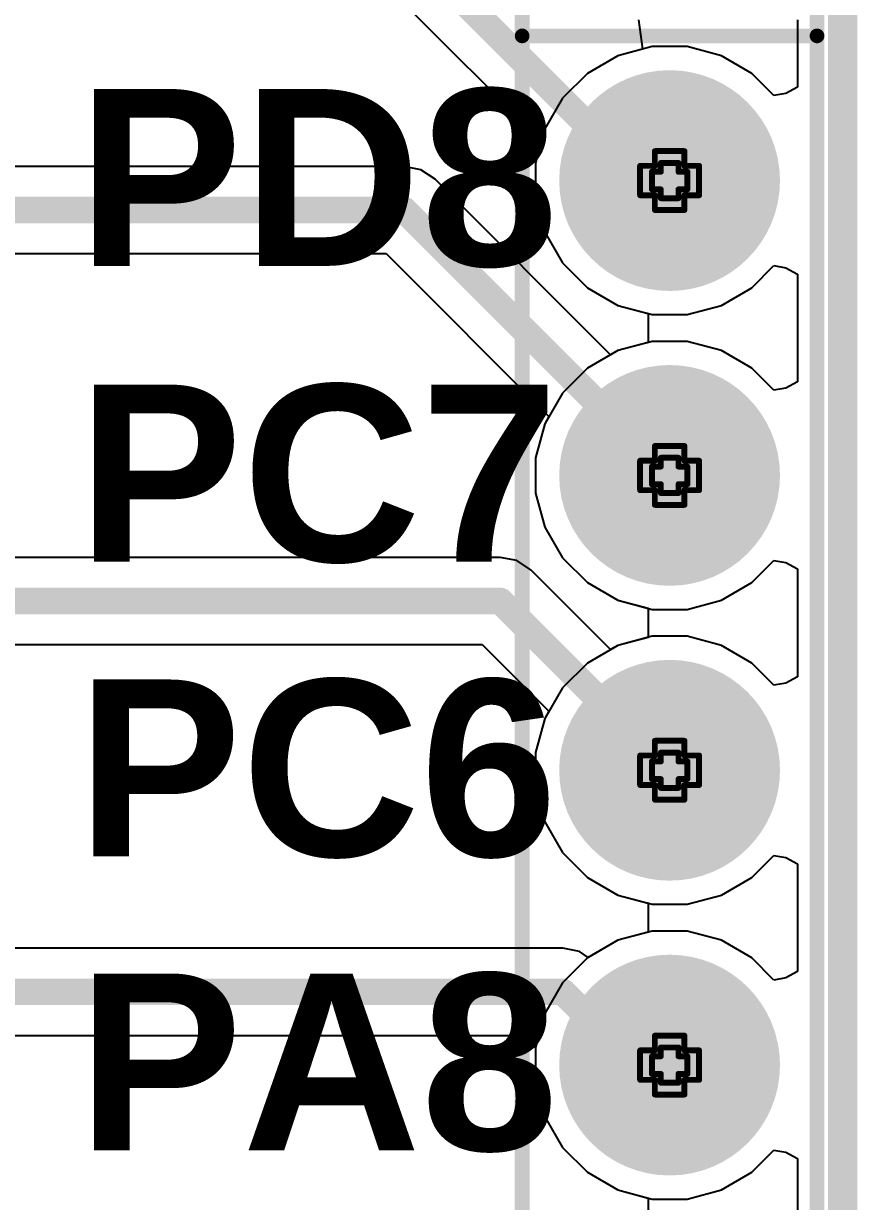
# Model space of a CAD drawing. Header units: inches. Extents: x 0 to 5401, y 0 to 5414.
# Drawn here: x 142.94 to 150.13, y 55.94 to 66.08 of the extents above; entities that cross this region are included whole.
import ezdxf

# ---------------------------------------------------------------- set-up
doc = ezdxf.new("R2010")
doc.units = ezdxf.units.IN
for name, color, linetype in [('Board Outline', 216, 'Continuous'), ('Bottom Layer', 5, 'Continuous'), ('Bottom Solder', 6, 'Continuous'), ('Drill Drawing', 1, 'Continuous'), ('Layer 1', 16, 'Continuous'), ('Layer 2', 76, 'Continuous'), ('Multi-Layer', 9, 'Continuous'), ('Pad Holes', 156, 'Continuous'), ('Top Layer', 1, 'Continuous'), ('Top Overlay', 2, 'Continuous'), ('Top Solder', 216, 'Continuous')]:
    doc.layers.add(name, color=color, linetype=linetype)
doc.styles.add('Arial_Bold', font='', dxfattribs={"height": 0.2})
doc.styles.get('Arial_Bold').set_extended_font_data('Arial', bold=True)

# ---------------------------------------------------------------- blocks, each defined once
blk = doc.blocks.new('HDR_1_8_TH______196')
at = {"layer": 'Bottom Layer'}
h = blk.add_hatch(color=5, dxfattribs=at)
edge = h.paths.add_edge_path()
edge.add_arc((-6.35, 0), 0.9, 0, 360)
h = blk.add_hatch(color=5, dxfattribs=at)
edge = h.paths.add_edge_path()
edge.add_arc((-3.81, 0), 0.9, 0, 360)
h = blk.add_hatch(color=5, dxfattribs=at)
edge = h.paths.add_edge_path()
edge.add_arc((-1.27, 0), 0.9, 0, 360)
h = blk.add_hatch(color=5, dxfattribs=at)
edge = h.paths.add_edge_path()
edge.add_arc((1.27, 0), 0.9, 0, 360)
at = {"layer": 'Bottom Solder'}
h = blk.add_hatch(color=6, dxfattribs=at)
edge = h.paths.add_edge_path()
edge.add_arc((-6.35, 0), 0.951, 0, 360)
h = blk.add_hatch(color=6, dxfattribs=at)
edge = h.paths.add_edge_path()
edge.add_arc((-3.81, 0), 0.951, 0, 360)
h = blk.add_hatch(color=6, dxfattribs=at)
edge = h.paths.add_edge_path()
edge.add_arc((-1.27, 0), 0.951, 0, 360)
h = blk.add_hatch(color=6, dxfattribs=at)
edge = h.paths.add_edge_path()
edge.add_arc((1.27, 0), 0.951, 0, 360)
at = {"layer": 'Layer 1'}
h = blk.add_hatch(color=16, dxfattribs=at)
edge = h.paths.add_edge_path()
edge.add_arc((-6.35, 0), 0.9, 0, 360)
h = blk.add_hatch(color=16, dxfattribs=at)
edge = h.paths.add_edge_path()
edge.add_arc((-3.81, 0), 0.9, 0, 360)
h = blk.add_hatch(color=16, dxfattribs=at)
edge = h.paths.add_edge_path()
edge.add_arc((-1.27, 0), 0.9, 0, 360)
h = blk.add_hatch(color=16, dxfattribs=at)
edge = h.paths.add_edge_path()
edge.add_arc((1.27, 0), 0.9, 0, 360)
at = {"layer": 'Layer 2'}
h = blk.add_hatch(color=76, dxfattribs=at)
edge = h.paths.add_edge_path()
edge.add_arc((-6.35, 0), 0.9, 0, 360)
h = blk.add_hatch(color=76, dxfattribs=at)
edge = h.paths.add_edge_path()
edge.add_arc((-3.81, 0), 0.9, 0, 360)
h = blk.add_hatch(color=76, dxfattribs=at)
edge = h.paths.add_edge_path()
edge.add_arc((-1.27, 0), 0.9, 0, 360)
h = blk.add_hatch(color=76, dxfattribs=at)
edge = h.paths.add_edge_path()
edge.add_arc((1.27, 0), 0.9, 0, 360)
at = {"layer": 'Multi-Layer'}
h = blk.add_hatch(color=9, dxfattribs=at)
edge = h.paths.add_edge_path()
edge.add_arc((-6.35, 0), 0.9, 0, 360)
h = blk.add_hatch(color=9, dxfattribs=at)
edge = h.paths.add_edge_path()
edge.add_arc((-3.81, 0), 0.9, 0, 360)
h = blk.add_hatch(color=9, dxfattribs=at)
edge = h.paths.add_edge_path()
edge.add_arc((-1.27, 0), 0.9, 0, 360)
h = blk.add_hatch(color=9, dxfattribs=at)
edge = h.paths.add_edge_path()
edge.add_arc((1.27, 0), 0.9, 0, 360)
at = {"layer": 'Pad Holes'}
h = blk.add_hatch(color=7, dxfattribs=at)
edge = h.paths.add_edge_path()
edge.add_arc((-6.35, 0), 0.5, 0, 360)
h = blk.add_hatch(color=7, dxfattribs=at)
edge = h.paths.add_edge_path()
edge.add_arc((-3.81, 0), 0.5, 0, 360)
h = blk.add_hatch(color=7, dxfattribs=at)
edge = h.paths.add_edge_path()
edge.add_arc((-1.27, 0), 0.5, 0, 360)
h = blk.add_hatch(color=7, dxfattribs=at)
edge = h.paths.add_edge_path()
edge.add_arc((1.27, 0), 0.5, 0, 360)
at = {"layer": 'Top Layer'}
h = blk.add_hatch(color=1, dxfattribs=at)
edge = h.paths.add_edge_path()
edge.add_arc((-6.35, 0), 0.9, 0, 360)
h = blk.add_hatch(color=1, dxfattribs=at)
edge = h.paths.add_edge_path()
edge.add_arc((-3.81, 0), 0.9, 0, 360)
h = blk.add_hatch(color=1, dxfattribs=at)
edge = h.paths.add_edge_path()
edge.add_arc((-1.27, 0), 0.9, 0, 360)
h = blk.add_hatch(color=1, dxfattribs=at)
edge = h.paths.add_edge_path()
edge.add_arc((1.27, 0), 0.9, 0, 360)
at = {"layer": 'Top Solder'}
h = blk.add_hatch(color=216, dxfattribs=at)
edge = h.paths.add_edge_path()
edge.add_arc((-6.35, 0), 0.951, 0, 360)
h = blk.add_hatch(color=216, dxfattribs=at)
edge = h.paths.add_edge_path()
edge.add_arc((-3.81, 0), 0.951, 0, 360)
h = blk.add_hatch(color=216, dxfattribs=at)
edge = h.paths.add_edge_path()
edge.add_arc((-1.27, 0), 0.951, 0, 360)
h = blk.add_hatch(color=216, dxfattribs=at)
edge = h.paths.add_edge_path()
edge.add_arc((1.27, 0), 0.951, 0, 360)
at = {"layer": 'Top Overlay'}
for points in [[(10.16, 1.27, 0.127, 0.127, 0), (-10.16, 1.27, 0.127, 0.127, 0)], [(-7.596, -1.27, 0.127, 0.127, 0), (-7.596, 1.27, 0.127, 0.127, 0)], [(10.16, -1.27, 0.127, 0.127, 0), (-10.16, -1.27, 0.127, 0.127, 0)]]:
    blk.add_lwpolyline(points, format="xyseb", dxfattribs=at)
for points in [[(-7.628, 1.27, 0.0635, 0.0635, 1), (-7.565, 1.27, 0.0635, 0.0635, 1)], [(-7.628, -1.27, 0.0635, 0.0635, 1), (-7.565, -1.27, 0.0635, 0.0635, 1)]]:
    blk.add_lwpolyline(points, format="xyseb", close=True, dxfattribs=at)

msp = doc.modelspace()

# ---------------------------------------------------------------- linework, layer by layer
at = {"layer": 'Board Outline'}
msp.add_lwpolyline([(150, 0, 0.254, 0.254, 0), (150, 117, 0.254, 0.254, 0)], format="xyseb", dxfattribs=at)
at = {"layer": 'Bottom Layer'}
for p, q in [((149.612, 66.118), (149.612, 65.538)), ((148.358, 65.886), (148.064, 65.807)), ((148.661, 65.886), (148.358, 65.886)), ((148.955, 65.807), (148.661, 65.886)), ((148.064, 65.807), (147.801, 65.655)), ((149.218, 65.655), (148.955, 65.807)), ((147.801, 65.655), (147.586, 65.441)), ((149.408, 65.465), (149.218, 65.655)), ((149.51, 65.483), (149.408, 65.465)), ((149.612, 65.538), (149.51, 65.483)), ((147.586, 65.441), (147.434, 65.177)), ((147.434, 65.177), (147.355, 64.884)), ((147.355, 64.884), (147.355, 64.58)), ((147.355, 64.58), (147.434, 64.287)), ((147.434, 64.287), (147.586, 64.023)), ((147.586, 64.023), (147.801, 63.809)), ((149.218, 63.809), (149.408, 63.999)), ((149.408, 63.999), (149.51, 63.981)), ((149.51, 63.981), (149.612, 63.926)), ((149.612, 63.926), (149.612, 62.998)), ((147.801, 63.809), (148.064, 63.657)), ((148.955, 63.657), (149.218, 63.809)), ((148.064, 63.657), (148.358, 63.578)), ((148.661, 63.578), (148.955, 63.657)), ((148.358, 63.578), (148.661, 63.578)), ((148.358, 63.346), (148.064, 63.267)), ((148.661, 63.346), (148.358, 63.346)), ((148.955, 63.267), (148.661, 63.346)), ((148.064, 63.267), (147.801, 63.115)), ((149.218, 63.115), (148.955, 63.267)), ((147.801, 63.115), (147.586, 62.901)), ((149.408, 62.925), (149.218, 63.115)), ((149.51, 62.943), (149.408, 62.925)), ((149.612, 62.998), (149.51, 62.943)), ((147.586, 62.901), (147.434, 62.637)), ((147.434, 62.637), (147.355, 62.344)), ((147.355, 62.344), (147.355, 62.04)), ((147.355, 62.04), (147.434, 61.747)), ((147.434, 61.747), (147.586, 61.483)), ((147.586, 61.483), (147.801, 61.269)), ((149.218, 61.269), (149.408, 61.459)), ((149.408, 61.459), (149.51, 61.441)), ((149.51, 61.441), (149.612, 61.386)), ((149.612, 61.386), (149.612, 60.458)), ((147.801, 61.269), (148.064, 61.117)), ((148.955, 61.117), (149.218, 61.269)), ((148.064, 61.117), (148.358, 61.038)), ((148.661, 61.038), (148.955, 61.117)), ((148.358, 61.038), (148.661, 61.038)), ((148.358, 60.806), (148.064, 60.727)), ((148.661, 60.806), (148.358, 60.806)), ((148.955, 60.727), (148.661, 60.806)), ((148.064, 60.727), (147.801, 60.575)), ((149.218, 60.575), (148.955, 60.727)), ((147.801, 60.575), (147.586, 60.361)), ((149.408, 60.385), (149.218, 60.575)), ((149.51, 60.403), (149.408, 60.385)), ((149.612, 60.458), (149.51, 60.403)), ((147.586, 60.361), (147.434, 60.097)), ((147.434, 60.097), (147.355, 59.804)), ((147.355, 59.804), (147.355, 59.5)), ((147.355, 59.5), (147.434, 59.207)), ((147.434, 59.207), (147.586, 58.943)), ((147.586, 58.943), (147.801, 58.729)), ((149.218, 58.729), (149.408, 58.919)), ((149.408, 58.919), (149.51, 58.901)), ((149.51, 58.901), (149.612, 58.846)), ((149.612, 58.846), (149.612, 57.918)), ((147.801, 58.729), (148.064, 58.577)), ((148.955, 58.577), (149.218, 58.729)), ((148.064, 58.577), (148.358, 58.498)), ((148.661, 58.498), (148.955, 58.577)), ((148.358, 58.498), (148.661, 58.498)), ((148.358, 58.266), (148.064, 58.187)), ((148.661, 58.266), (148.358, 58.266)), ((148.955, 58.187), (148.661, 58.266)), ((148.064, 58.187), (147.801, 58.035)), ((149.218, 58.035), (148.955, 58.187)), ((147.801, 58.035), (147.586, 57.821)), ((149.408, 57.845), (149.218, 58.035)), ((149.51, 57.863), (149.408, 57.845)), ((149.612, 57.918), (149.51, 57.863)), ((147.586, 57.821), (147.434, 57.557)), ((147.434, 57.557), (147.355, 57.264)), ((147.355, 57.264), (147.355, 56.96)), ((147.355, 56.96), (147.434, 56.667)), ((147.434, 56.667), (147.586, 56.403)), ((147.586, 56.403), (147.801, 56.189)), ((149.218, 56.189), (149.408, 56.379)), ((149.408, 56.379), (149.51, 56.361)), ((149.51, 56.361), (149.612, 56.306)), ((149.612, 56.306), (149.612, 55.378)), ((147.801, 56.189), (148.064, 56.037)), ((148.955, 56.037), (149.218, 56.189)), ((148.064, 56.037), (148.358, 55.958)), ((148.661, 55.958), (148.955, 56.037)), ((148.358, 55.958), (148.661, 55.958))]:
    msp.add_line(p, q, dxfattribs=at)
at = {"layer": 'Drill Drawing'}
for points in [[(148.382, 64.859, 0.0508, 0.0508, 0), (148.382, 64.986, 0.0508, 0.0508, 0)], [(148.382, 64.986, 0.0508, 0.0508, 0), (148.636, 64.986, 0.0508, 0.0508, 0)], [(148.636, 64.859, 0.0508, 0.0508, 0), (148.636, 64.986, 0.0508, 0.0508, 0)], [(148.255, 64.605, 0.0508, 0.0508, 0), (148.255, 64.859, 0.0508, 0.0508, 0)], [(148.255, 64.859, 0.0508, 0.0508, 0), (148.382, 64.859, 0.0508, 0.0508, 0)], [(148.433, 64.808, 0.0508, 0.0508, 0), (148.433, 64.884, 0.0508, 0.0508, 0)], [(148.433, 64.884, 0.0508, 0.0508, 0), (148.586, 64.884, 0.0508, 0.0508, 0)], [(148.586, 64.808, 0.0508, 0.0508, 0), (148.586, 64.884, 0.0508, 0.0508, 0)], [(148.636, 64.859, 0.0508, 0.0508, 0), (148.763, 64.859, 0.0508, 0.0508, 0)], [(148.763, 64.605, 0.0508, 0.0508, 0), (148.763, 64.859, 0.0508, 0.0508, 0)], [(148.357, 64.656, 0.0508, 0.0508, 0), (148.357, 64.808, 0.0508, 0.0508, 0)], [(148.357, 64.808, 0.0508, 0.0508, 0), (148.433, 64.808, 0.0508, 0.0508, 0)], [(148.586, 64.808, 0.0508, 0.0508, 0), (148.662, 64.808, 0.0508, 0.0508, 0)], [(148.662, 64.656, 0.0508, 0.0508, 0), (148.662, 64.808, 0.0508, 0.0508, 0)], [(148.357, 64.656, 0.0508, 0.0508, 0), (148.433, 64.656, 0.0508, 0.0508, 0)], [(148.433, 64.58, 0.0508, 0.0508, 0), (148.433, 64.656, 0.0508, 0.0508, 0)], [(148.586, 64.656, 0.0508, 0.0508, 0), (148.662, 64.656, 0.0508, 0.0508, 0)], [(148.586, 64.58, 0.0508, 0.0508, 0), (148.586, 64.656, 0.0508, 0.0508, 0)], [(148.255, 64.605, 0.0508, 0.0508, 0), (148.382, 64.605, 0.0508, 0.0508, 0)], [(148.382, 64.478, 0.0508, 0.0508, 0), (148.382, 64.605, 0.0508, 0.0508, 0)], [(148.433, 64.58, 0.0508, 0.0508, 0), (148.586, 64.58, 0.0508, 0.0508, 0)], [(148.636, 64.605, 0.0508, 0.0508, 0), (148.763, 64.605, 0.0508, 0.0508, 0)], [(148.636, 64.478, 0.0508, 0.0508, 0), (148.636, 64.605, 0.0508, 0.0508, 0)], [(148.382, 64.478, 0.0508, 0.0508, 0), (148.636, 64.478, 0.0508, 0.0508, 0)], [(148.382, 62.319, 0.0508, 0.0508, 0), (148.382, 62.446, 0.0508, 0.0508, 0)], [(148.382, 62.446, 0.0508, 0.0508, 0), (148.636, 62.446, 0.0508, 0.0508, 0)], [(148.636, 62.319, 0.0508, 0.0508, 0), (148.636, 62.446, 0.0508, 0.0508, 0)], [(148.255, 62.065, 0.0508, 0.0508, 0), (148.255, 62.319, 0.0508, 0.0508, 0)], [(148.255, 62.319, 0.0508, 0.0508, 0), (148.382, 62.319, 0.0508, 0.0508, 0)], [(148.433, 62.268, 0.0508, 0.0508, 0), (148.433, 62.344, 0.0508, 0.0508, 0)], [(148.433, 62.344, 0.0508, 0.0508, 0), (148.586, 62.344, 0.0508, 0.0508, 0)], [(148.586, 62.268, 0.0508, 0.0508, 0), (148.586, 62.344, 0.0508, 0.0508, 0)], [(148.636, 62.319, 0.0508, 0.0508, 0), (148.763, 62.319, 0.0508, 0.0508, 0)], [(148.763, 62.065, 0.0508, 0.0508, 0), (148.763, 62.319, 0.0508, 0.0508, 0)], [(148.357, 62.116, 0.0508, 0.0508, 0), (148.357, 62.268, 0.0508, 0.0508, 0)], [(148.357, 62.268, 0.0508, 0.0508, 0), (148.433, 62.268, 0.0508, 0.0508, 0)], [(148.586, 62.268, 0.0508, 0.0508, 0), (148.662, 62.268, 0.0508, 0.0508, 0)], [(148.662, 62.116, 0.0508, 0.0508, 0), (148.662, 62.268, 0.0508, 0.0508, 0)], [(148.357, 62.116, 0.0508, 0.0508, 0), (148.433, 62.116, 0.0508, 0.0508, 0)], [(148.433, 62.04, 0.0508, 0.0508, 0), (148.433, 62.116, 0.0508, 0.0508, 0)], [(148.586, 62.116, 0.0508, 0.0508, 0), (148.662, 62.116, 0.0508, 0.0508, 0)], [(148.586, 62.04, 0.0508, 0.0508, 0), (148.586, 62.116, 0.0508, 0.0508, 0)], [(148.255, 62.065, 0.0508, 0.0508, 0), (148.382, 62.065, 0.0508, 0.0508, 0)], [(148.382, 61.938, 0.0508, 0.0508, 0), (148.382, 62.065, 0.0508, 0.0508, 0)], [(148.433, 62.04, 0.0508, 0.0508, 0), (148.586, 62.04, 0.0508, 0.0508, 0)], [(148.636, 62.065, 0.0508, 0.0508, 0), (148.763, 62.065, 0.0508, 0.0508, 0)], [(148.636, 61.938, 0.0508, 0.0508, 0), (148.636, 62.065, 0.0508, 0.0508, 0)], [(148.382, 61.938, 0.0508, 0.0508, 0), (148.636, 61.938, 0.0508, 0.0508, 0)], [(148.382, 59.779, 0.0508, 0.0508, 0), (148.382, 59.906, 0.0508, 0.0508, 0)], [(148.382, 59.906, 0.0508, 0.0508, 0), (148.636, 59.906, 0.0508, 0.0508, 0)], [(148.636, 59.779, 0.0508, 0.0508, 0), (148.636, 59.906, 0.0508, 0.0508, 0)], [(148.255, 59.525, 0.0508, 0.0508, 0), (148.255, 59.779, 0.0508, 0.0508, 0)], [(148.255, 59.779, 0.0508, 0.0508, 0), (148.382, 59.779, 0.0508, 0.0508, 0)], [(148.433, 59.728, 0.0508, 0.0508, 0), (148.433, 59.804, 0.0508, 0.0508, 0)], [(148.433, 59.804, 0.0508, 0.0508, 0), (148.586, 59.804, 0.0508, 0.0508, 0)], [(148.586, 59.728, 0.0508, 0.0508, 0), (148.586, 59.804, 0.0508, 0.0508, 0)], [(148.636, 59.779, 0.0508, 0.0508, 0), (148.763, 59.779, 0.0508, 0.0508, 0)], [(148.763, 59.525, 0.0508, 0.0508, 0), (148.763, 59.779, 0.0508, 0.0508, 0)], [(148.357, 59.576, 0.0508, 0.0508, 0), (148.357, 59.728, 0.0508, 0.0508, 0)], [(148.357, 59.728, 0.0508, 0.0508, 0), (148.433, 59.728, 0.0508, 0.0508, 0)], [(148.586, 59.728, 0.0508, 0.0508, 0), (148.662, 59.728, 0.0508, 0.0508, 0)], [(148.662, 59.576, 0.0508, 0.0508, 0), (148.662, 59.728, 0.0508, 0.0508, 0)], [(148.357, 59.576, 0.0508, 0.0508, 0), (148.433, 59.576, 0.0508, 0.0508, 0)], [(148.433, 59.5, 0.0508, 0.0508, 0), (148.433, 59.576, 0.0508, 0.0508, 0)], [(148.586, 59.576, 0.0508, 0.0508, 0), (148.662, 59.576, 0.0508, 0.0508, 0)], [(148.586, 59.5, 0.0508, 0.0508, 0), (148.586, 59.576, 0.0508, 0.0508, 0)], [(148.255, 59.525, 0.0508, 0.0508, 0), (148.382, 59.525, 0.0508, 0.0508, 0)], [(148.382, 59.398, 0.0508, 0.0508, 0), (148.382, 59.525, 0.0508, 0.0508, 0)], [(148.433, 59.5, 0.0508, 0.0508, 0), (148.586, 59.5, 0.0508, 0.0508, 0)], [(148.636, 59.525, 0.0508, 0.0508, 0), (148.763, 59.525, 0.0508, 0.0508, 0)], [(148.636, 59.398, 0.0508, 0.0508, 0), (148.636, 59.525, 0.0508, 0.0508, 0)], [(148.382, 59.398, 0.0508, 0.0508, 0), (148.636, 59.398, 0.0508, 0.0508, 0)], [(148.382, 57.239, 0.0508, 0.0508, 0), (148.382, 57.366, 0.0508, 0.0508, 0)], [(148.382, 57.366, 0.0508, 0.0508, 0), (148.636, 57.366, 0.0508, 0.0508, 0)], [(148.636, 57.239, 0.0508, 0.0508, 0), (148.636, 57.366, 0.0508, 0.0508, 0)], [(148.255, 56.985, 0.0508, 0.0508, 0), (148.255, 57.239, 0.0508, 0.0508, 0)], [(148.255, 57.239, 0.0508, 0.0508, 0), (148.382, 57.239, 0.0508, 0.0508, 0)], [(148.433, 57.188, 0.0508, 0.0508, 0), (148.433, 57.264, 0.0508, 0.0508, 0)], [(148.433, 57.264, 0.0508, 0.0508, 0), (148.586, 57.264, 0.0508, 0.0508, 0)], [(148.586, 57.188, 0.0508, 0.0508, 0), (148.586, 57.264, 0.0508, 0.0508, 0)], [(148.636, 57.239, 0.0508, 0.0508, 0), (148.763, 57.239, 0.0508, 0.0508, 0)], [(148.763, 56.985, 0.0508, 0.0508, 0), (148.763, 57.239, 0.0508, 0.0508, 0)], [(148.357, 57.036, 0.0508, 0.0508, 0), (148.357, 57.188, 0.0508, 0.0508, 0)], [(148.357, 57.188, 0.0508, 0.0508, 0), (148.433, 57.188, 0.0508, 0.0508, 0)], [(148.586, 57.188, 0.0508, 0.0508, 0), (148.662, 57.188, 0.0508, 0.0508, 0)], [(148.662, 57.036, 0.0508, 0.0508, 0), (148.662, 57.188, 0.0508, 0.0508, 0)], [(148.357, 57.036, 0.0508, 0.0508, 0), (148.433, 57.036, 0.0508, 0.0508, 0)], [(148.433, 56.96, 0.0508, 0.0508, 0), (148.433, 57.036, 0.0508, 0.0508, 0)], [(148.586, 57.036, 0.0508, 0.0508, 0), (148.662, 57.036, 0.0508, 0.0508, 0)], [(148.586, 56.96, 0.0508, 0.0508, 0), (148.586, 57.036, 0.0508, 0.0508, 0)], [(148.255, 56.985, 0.0508, 0.0508, 0), (148.382, 56.985, 0.0508, 0.0508, 0)], [(148.382, 56.858, 0.0508, 0.0508, 0), (148.382, 56.985, 0.0508, 0.0508, 0)], [(148.433, 56.96, 0.0508, 0.0508, 0), (148.586, 56.96, 0.0508, 0.0508, 0)], [(148.636, 56.985, 0.0508, 0.0508, 0), (148.763, 56.985, 0.0508, 0.0508, 0)], [(148.636, 56.858, 0.0508, 0.0508, 0), (148.636, 56.985, 0.0508, 0.0508, 0)], [(148.382, 56.858, 0.0508, 0.0508, 0), (148.636, 56.858, 0.0508, 0.0508, 0)]]:
    msp.add_lwpolyline(points, format="xyseb", dxfattribs=at)
for points in [[(148.37, 64.986, 0.0254, 0.0254, 1), (148.395, 64.986, 0.0254, 0.0254, 1)], [(148.37, 64.986, 0.0254, 0.0254, 1), (148.395, 64.986, 0.0254, 0.0254, 1)], [(148.624, 64.986, 0.0254, 0.0254, 1), (148.649, 64.986, 0.0254, 0.0254, 1)], [(148.624, 64.986, 0.0254, 0.0254, 1), (148.649, 64.986, 0.0254, 0.0254, 1)], [(148.243, 64.859, 0.0254, 0.0254, 1), (148.268, 64.859, 0.0254, 0.0254, 1)], [(148.243, 64.859, 0.0254, 0.0254, 1), (148.268, 64.859, 0.0254, 0.0254, 1)], [(148.37, 64.859, 0.0254, 0.0254, 1), (148.395, 64.859, 0.0254, 0.0254, 1)], [(148.37, 64.859, 0.0254, 0.0254, 1), (148.395, 64.859, 0.0254, 0.0254, 1)], [(148.421, 64.884, 0.0254, 0.0254, 1), (148.446, 64.884, 0.0254, 0.0254, 1)], [(148.421, 64.884, 0.0254, 0.0254, 1), (148.446, 64.884, 0.0254, 0.0254, 1)], [(148.573, 64.884, 0.0254, 0.0254, 1), (148.598, 64.884, 0.0254, 0.0254, 1)], [(148.573, 64.884, 0.0254, 0.0254, 1), (148.598, 64.884, 0.0254, 0.0254, 1)], [(148.624, 64.859, 0.0254, 0.0254, 1), (148.649, 64.859, 0.0254, 0.0254, 1)], [(148.624, 64.859, 0.0254, 0.0254, 1), (148.649, 64.859, 0.0254, 0.0254, 1)], [(148.751, 64.859, 0.0254, 0.0254, 1), (148.776, 64.859, 0.0254, 0.0254, 1)], [(148.751, 64.859, 0.0254, 0.0254, 1), (148.776, 64.859, 0.0254, 0.0254, 1)], [(148.344, 64.808, 0.0254, 0.0254, 1), (148.37, 64.808, 0.0254, 0.0254, 1)], [(148.344, 64.808, 0.0254, 0.0254, 1), (148.37, 64.808, 0.0254, 0.0254, 1)], [(148.421, 64.808, 0.0254, 0.0254, 1), (148.446, 64.808, 0.0254, 0.0254, 1)], [(148.421, 64.808, 0.0254, 0.0254, 1), (148.446, 64.808, 0.0254, 0.0254, 1)], [(148.573, 64.808, 0.0254, 0.0254, 1), (148.598, 64.808, 0.0254, 0.0254, 1)], [(148.573, 64.808, 0.0254, 0.0254, 1), (148.598, 64.808, 0.0254, 0.0254, 1)], [(148.649, 64.808, 0.0254, 0.0254, 1), (148.675, 64.808, 0.0254, 0.0254, 1)], [(148.649, 64.808, 0.0254, 0.0254, 1), (148.675, 64.808, 0.0254, 0.0254, 1)], [(148.344, 64.656, 0.0254, 0.0254, 1), (148.37, 64.656, 0.0254, 0.0254, 1)], [(148.344, 64.656, 0.0254, 0.0254, 1), (148.37, 64.656, 0.0254, 0.0254, 1)], [(148.421, 64.656, 0.0254, 0.0254, 1), (148.446, 64.656, 0.0254, 0.0254, 1)], [(148.421, 64.656, 0.0254, 0.0254, 1), (148.446, 64.656, 0.0254, 0.0254, 1)], [(148.573, 64.656, 0.0254, 0.0254, 1), (148.598, 64.656, 0.0254, 0.0254, 1)], [(148.573, 64.656, 0.0254, 0.0254, 1), (148.598, 64.656, 0.0254, 0.0254, 1)], [(148.649, 64.656, 0.0254, 0.0254, 1), (148.675, 64.656, 0.0254, 0.0254, 1)], [(148.649, 64.656, 0.0254, 0.0254, 1), (148.675, 64.656, 0.0254, 0.0254, 1)], [(148.243, 64.605, 0.0254, 0.0254, 1), (148.268, 64.605, 0.0254, 0.0254, 1)], [(148.243, 64.605, 0.0254, 0.0254, 1), (148.268, 64.605, 0.0254, 0.0254, 1)], [(148.37, 64.605, 0.0254, 0.0254, 1), (148.395, 64.605, 0.0254, 0.0254, 1)], [(148.37, 64.605, 0.0254, 0.0254, 1), (148.395, 64.605, 0.0254, 0.0254, 1)], [(148.421, 64.58, 0.0254, 0.0254, 1), (148.446, 64.58, 0.0254, 0.0254, 1)], [(148.421, 64.58, 0.0254, 0.0254, 1), (148.446, 64.58, 0.0254, 0.0254, 1)], [(148.573, 64.58, 0.0254, 0.0254, 1), (148.598, 64.58, 0.0254, 0.0254, 1)], [(148.573, 64.58, 0.0254, 0.0254, 1), (148.598, 64.58, 0.0254, 0.0254, 1)], [(148.624, 64.605, 0.0254, 0.0254, 1), (148.649, 64.605, 0.0254, 0.0254, 1)], [(148.624, 64.605, 0.0254, 0.0254, 1), (148.649, 64.605, 0.0254, 0.0254, 1)], [(148.751, 64.605, 0.0254, 0.0254, 1), (148.776, 64.605, 0.0254, 0.0254, 1)], [(148.751, 64.605, 0.0254, 0.0254, 1), (148.776, 64.605, 0.0254, 0.0254, 1)], [(148.37, 64.478, 0.0254, 0.0254, 1), (148.395, 64.478, 0.0254, 0.0254, 1)], [(148.37, 64.478, 0.0254, 0.0254, 1), (148.395, 64.478, 0.0254, 0.0254, 1)], [(148.624, 64.478, 0.0254, 0.0254, 1), (148.649, 64.478, 0.0254, 0.0254, 1)], [(148.624, 64.478, 0.0254, 0.0254, 1), (148.649, 64.478, 0.0254, 0.0254, 1)], [(148.37, 62.446, 0.0254, 0.0254, 1), (148.395, 62.446, 0.0254, 0.0254, 1)], [(148.37, 62.446, 0.0254, 0.0254, 1), (148.395, 62.446, 0.0254, 0.0254, 1)], [(148.624, 62.446, 0.0254, 0.0254, 1), (148.649, 62.446, 0.0254, 0.0254, 1)], [(148.624, 62.446, 0.0254, 0.0254, 1), (148.649, 62.446, 0.0254, 0.0254, 1)], [(148.243, 62.319, 0.0254, 0.0254, 1), (148.268, 62.319, 0.0254, 0.0254, 1)], [(148.243, 62.319, 0.0254, 0.0254, 1), (148.268, 62.319, 0.0254, 0.0254, 1)], [(148.37, 62.319, 0.0254, 0.0254, 1), (148.395, 62.319, 0.0254, 0.0254, 1)], [(148.37, 62.319, 0.0254, 0.0254, 1), (148.395, 62.319, 0.0254, 0.0254, 1)], [(148.421, 62.344, 0.0254, 0.0254, 1), (148.446, 62.344, 0.0254, 0.0254, 1)], [(148.421, 62.344, 0.0254, 0.0254, 1), (148.446, 62.344, 0.0254, 0.0254, 1)], [(148.573, 62.344, 0.0254, 0.0254, 1), (148.598, 62.344, 0.0254, 0.0254, 1)], [(148.573, 62.344, 0.0254, 0.0254, 1), (148.598, 62.344, 0.0254, 0.0254, 1)], [(148.624, 62.319, 0.0254, 0.0254, 1), (148.649, 62.319, 0.0254, 0.0254, 1)], [(148.624, 62.319, 0.0254, 0.0254, 1), (148.649, 62.319, 0.0254, 0.0254, 1)], [(148.751, 62.319, 0.0254, 0.0254, 1), (148.776, 62.319, 0.0254, 0.0254, 1)], [(148.751, 62.319, 0.0254, 0.0254, 1), (148.776, 62.319, 0.0254, 0.0254, 1)], [(148.344, 62.268, 0.0254, 0.0254, 1), (148.37, 62.268, 0.0254, 0.0254, 1)], [(148.344, 62.268, 0.0254, 0.0254, 1), (148.37, 62.268, 0.0254, 0.0254, 1)], [(148.421, 62.268, 0.0254, 0.0254, 1), (148.446, 62.268, 0.0254, 0.0254, 1)], [(148.421, 62.268, 0.0254, 0.0254, 1), (148.446, 62.268, 0.0254, 0.0254, 1)], [(148.573, 62.268, 0.0254, 0.0254, 1), (148.598, 62.268, 0.0254, 0.0254, 1)], [(148.573, 62.268, 0.0254, 0.0254, 1), (148.598, 62.268, 0.0254, 0.0254, 1)], [(148.649, 62.268, 0.0254, 0.0254, 1), (148.675, 62.268, 0.0254, 0.0254, 1)], [(148.649, 62.268, 0.0254, 0.0254, 1), (148.675, 62.268, 0.0254, 0.0254, 1)], [(148.344, 62.116, 0.0254, 0.0254, 1), (148.37, 62.116, 0.0254, 0.0254, 1)], [(148.344, 62.116, 0.0254, 0.0254, 1), (148.37, 62.116, 0.0254, 0.0254, 1)], [(148.421, 62.116, 0.0254, 0.0254, 1), (148.446, 62.116, 0.0254, 0.0254, 1)], [(148.421, 62.116, 0.0254, 0.0254, 1), (148.446, 62.116, 0.0254, 0.0254, 1)], [(148.573, 62.116, 0.0254, 0.0254, 1), (148.598, 62.116, 0.0254, 0.0254, 1)], [(148.573, 62.116, 0.0254, 0.0254, 1), (148.598, 62.116, 0.0254, 0.0254, 1)], [(148.649, 62.116, 0.0254, 0.0254, 1), (148.675, 62.116, 0.0254, 0.0254, 1)], [(148.649, 62.116, 0.0254, 0.0254, 1), (148.675, 62.116, 0.0254, 0.0254, 1)], [(148.243, 62.065, 0.0254, 0.0254, 1), (148.268, 62.065, 0.0254, 0.0254, 1)], [(148.243, 62.065, 0.0254, 0.0254, 1), (148.268, 62.065, 0.0254, 0.0254, 1)], [(148.37, 62.065, 0.0254, 0.0254, 1), (148.395, 62.065, 0.0254, 0.0254, 1)], [(148.37, 62.065, 0.0254, 0.0254, 1), (148.395, 62.065, 0.0254, 0.0254, 1)], [(148.421, 62.04, 0.0254, 0.0254, 1), (148.446, 62.04, 0.0254, 0.0254, 1)], [(148.421, 62.04, 0.0254, 0.0254, 1), (148.446, 62.04, 0.0254, 0.0254, 1)], [(148.573, 62.04, 0.0254, 0.0254, 1), (148.598, 62.04, 0.0254, 0.0254, 1)], [(148.573, 62.04, 0.0254, 0.0254, 1), (148.598, 62.04, 0.0254, 0.0254, 1)], [(148.624, 62.065, 0.0254, 0.0254, 1), (148.649, 62.065, 0.0254, 0.0254, 1)], [(148.624, 62.065, 0.0254, 0.0254, 1), (148.649, 62.065, 0.0254, 0.0254, 1)], [(148.751, 62.065, 0.0254, 0.0254, 1), (148.776, 62.065, 0.0254, 0.0254, 1)], [(148.751, 62.065, 0.0254, 0.0254, 1), (148.776, 62.065, 0.0254, 0.0254, 1)], [(148.37, 61.938, 0.0254, 0.0254, 1), (148.395, 61.938, 0.0254, 0.0254, 1)], [(148.37, 61.938, 0.0254, 0.0254, 1), (148.395, 61.938, 0.0254, 0.0254, 1)], [(148.624, 61.938, 0.0254, 0.0254, 1), (148.649, 61.938, 0.0254, 0.0254, 1)], [(148.624, 61.938, 0.0254, 0.0254, 1), (148.649, 61.938, 0.0254, 0.0254, 1)], [(148.37, 59.906, 0.0254, 0.0254, 1), (148.395, 59.906, 0.0254, 0.0254, 1)], [(148.37, 59.906, 0.0254, 0.0254, 1), (148.395, 59.906, 0.0254, 0.0254, 1)], [(148.624, 59.906, 0.0254, 0.0254, 1), (148.649, 59.906, 0.0254, 0.0254, 1)], [(148.624, 59.906, 0.0254, 0.0254, 1), (148.649, 59.906, 0.0254, 0.0254, 1)], [(148.243, 59.779, 0.0254, 0.0254, 1), (148.268, 59.779, 0.0254, 0.0254, 1)], [(148.243, 59.779, 0.0254, 0.0254, 1), (148.268, 59.779, 0.0254, 0.0254, 1)], [(148.37, 59.779, 0.0254, 0.0254, 1), (148.395, 59.779, 0.0254, 0.0254, 1)], [(148.37, 59.779, 0.0254, 0.0254, 1), (148.395, 59.779, 0.0254, 0.0254, 1)], [(148.421, 59.804, 0.0254, 0.0254, 1), (148.446, 59.804, 0.0254, 0.0254, 1)], [(148.421, 59.804, 0.0254, 0.0254, 1), (148.446, 59.804, 0.0254, 0.0254, 1)], [(148.573, 59.804, 0.0254, 0.0254, 1), (148.598, 59.804, 0.0254, 0.0254, 1)], [(148.573, 59.804, 0.0254, 0.0254, 1), (148.598, 59.804, 0.0254, 0.0254, 1)], [(148.624, 59.779, 0.0254, 0.0254, 1), (148.649, 59.779, 0.0254, 0.0254, 1)], [(148.624, 59.779, 0.0254, 0.0254, 1), (148.649, 59.779, 0.0254, 0.0254, 1)], [(148.751, 59.779, 0.0254, 0.0254, 1), (148.776, 59.779, 0.0254, 0.0254, 1)], [(148.751, 59.779, 0.0254, 0.0254, 1), (148.776, 59.779, 0.0254, 0.0254, 1)], [(148.344, 59.728, 0.0254, 0.0254, 1), (148.37, 59.728, 0.0254, 0.0254, 1)], [(148.344, 59.728, 0.0254, 0.0254, 1), (148.37, 59.728, 0.0254, 0.0254, 1)], [(148.421, 59.728, 0.0254, 0.0254, 1), (148.446, 59.728, 0.0254, 0.0254, 1)], [(148.421, 59.728, 0.0254, 0.0254, 1), (148.446, 59.728, 0.0254, 0.0254, 1)], [(148.573, 59.728, 0.0254, 0.0254, 1), (148.598, 59.728, 0.0254, 0.0254, 1)], [(148.573, 59.728, 0.0254, 0.0254, 1), (148.598, 59.728, 0.0254, 0.0254, 1)], [(148.649, 59.728, 0.0254, 0.0254, 1), (148.675, 59.728, 0.0254, 0.0254, 1)], [(148.649, 59.728, 0.0254, 0.0254, 1), (148.675, 59.728, 0.0254, 0.0254, 1)], [(148.344, 59.576, 0.0254, 0.0254, 1), (148.37, 59.576, 0.0254, 0.0254, 1)], [(148.344, 59.576, 0.0254, 0.0254, 1), (148.37, 59.576, 0.0254, 0.0254, 1)], [(148.421, 59.576, 0.0254, 0.0254, 1), (148.446, 59.576, 0.0254, 0.0254, 1)], [(148.421, 59.576, 0.0254, 0.0254, 1), (148.446, 59.576, 0.0254, 0.0254, 1)], [(148.573, 59.576, 0.0254, 0.0254, 1), (148.598, 59.576, 0.0254, 0.0254, 1)], [(148.573, 59.576, 0.0254, 0.0254, 1), (148.598, 59.576, 0.0254, 0.0254, 1)], [(148.649, 59.576, 0.0254, 0.0254, 1), (148.675, 59.576, 0.0254, 0.0254, 1)], [(148.649, 59.576, 0.0254, 0.0254, 1), (148.675, 59.576, 0.0254, 0.0254, 1)], [(148.243, 59.525, 0.0254, 0.0254, 1), (148.268, 59.525, 0.0254, 0.0254, 1)], [(148.243, 59.525, 0.0254, 0.0254, 1), (148.268, 59.525, 0.0254, 0.0254, 1)], [(148.37, 59.525, 0.0254, 0.0254, 1), (148.395, 59.525, 0.0254, 0.0254, 1)], [(148.37, 59.525, 0.0254, 0.0254, 1), (148.395, 59.525, 0.0254, 0.0254, 1)], [(148.421, 59.5, 0.0254, 0.0254, 1), (148.446, 59.5, 0.0254, 0.0254, 1)], [(148.421, 59.5, 0.0254, 0.0254, 1), (148.446, 59.5, 0.0254, 0.0254, 1)], [(148.573, 59.5, 0.0254, 0.0254, 1), (148.598, 59.5, 0.0254, 0.0254, 1)], [(148.573, 59.5, 0.0254, 0.0254, 1), (148.598, 59.5, 0.0254, 0.0254, 1)], [(148.624, 59.525, 0.0254, 0.0254, 1), (148.649, 59.525, 0.0254, 0.0254, 1)], [(148.624, 59.525, 0.0254, 0.0254, 1), (148.649, 59.525, 0.0254, 0.0254, 1)], [(148.751, 59.525, 0.0254, 0.0254, 1), (148.776, 59.525, 0.0254, 0.0254, 1)], [(148.751, 59.525, 0.0254, 0.0254, 1), (148.776, 59.525, 0.0254, 0.0254, 1)], [(148.37, 59.398, 0.0254, 0.0254, 1), (148.395, 59.398, 0.0254, 0.0254, 1)], [(148.37, 59.398, 0.0254, 0.0254, 1), (148.395, 59.398, 0.0254, 0.0254, 1)], [(148.624, 59.398, 0.0254, 0.0254, 1), (148.649, 59.398, 0.0254, 0.0254, 1)], [(148.624, 59.398, 0.0254, 0.0254, 1), (148.649, 59.398, 0.0254, 0.0254, 1)], [(148.37, 57.366, 0.0254, 0.0254, 1), (148.395, 57.366, 0.0254, 0.0254, 1)], [(148.37, 57.366, 0.0254, 0.0254, 1), (148.395, 57.366, 0.0254, 0.0254, 1)], [(148.624, 57.366, 0.0254, 0.0254, 1), (148.649, 57.366, 0.0254, 0.0254, 1)], [(148.624, 57.366, 0.0254, 0.0254, 1), (148.649, 57.366, 0.0254, 0.0254, 1)], [(148.243, 57.239, 0.0254, 0.0254, 1), (148.268, 57.239, 0.0254, 0.0254, 1)], [(148.243, 57.239, 0.0254, 0.0254, 1), (148.268, 57.239, 0.0254, 0.0254, 1)], [(148.37, 57.239, 0.0254, 0.0254, 1), (148.395, 57.239, 0.0254, 0.0254, 1)], [(148.37, 57.239, 0.0254, 0.0254, 1), (148.395, 57.239, 0.0254, 0.0254, 1)], [(148.421, 57.264, 0.0254, 0.0254, 1), (148.446, 57.264, 0.0254, 0.0254, 1)], [(148.421, 57.264, 0.0254, 0.0254, 1), (148.446, 57.264, 0.0254, 0.0254, 1)], [(148.573, 57.264, 0.0254, 0.0254, 1), (148.598, 57.264, 0.0254, 0.0254, 1)], [(148.573, 57.264, 0.0254, 0.0254, 1), (148.598, 57.264, 0.0254, 0.0254, 1)], [(148.624, 57.239, 0.0254, 0.0254, 1), (148.649, 57.239, 0.0254, 0.0254, 1)], [(148.624, 57.239, 0.0254, 0.0254, 1), (148.649, 57.239, 0.0254, 0.0254, 1)], [(148.751, 57.239, 0.0254, 0.0254, 1), (148.776, 57.239, 0.0254, 0.0254, 1)], [(148.751, 57.239, 0.0254, 0.0254, 1), (148.776, 57.239, 0.0254, 0.0254, 1)], [(148.344, 57.188, 0.0254, 0.0254, 1), (148.37, 57.188, 0.0254, 0.0254, 1)], [(148.344, 57.188, 0.0254, 0.0254, 1), (148.37, 57.188, 0.0254, 0.0254, 1)], [(148.421, 57.188, 0.0254, 0.0254, 1), (148.446, 57.188, 0.0254, 0.0254, 1)], [(148.421, 57.188, 0.0254, 0.0254, 1), (148.446, 57.188, 0.0254, 0.0254, 1)], [(148.573, 57.188, 0.0254, 0.0254, 1), (148.598, 57.188, 0.0254, 0.0254, 1)], [(148.573, 57.188, 0.0254, 0.0254, 1), (148.598, 57.188, 0.0254, 0.0254, 1)], [(148.649, 57.188, 0.0254, 0.0254, 1), (148.675, 57.188, 0.0254, 0.0254, 1)], [(148.649, 57.188, 0.0254, 0.0254, 1), (148.675, 57.188, 0.0254, 0.0254, 1)], [(148.344, 57.036, 0.0254, 0.0254, 1), (148.37, 57.036, 0.0254, 0.0254, 1)], [(148.344, 57.036, 0.0254, 0.0254, 1), (148.37, 57.036, 0.0254, 0.0254, 1)], [(148.421, 57.036, 0.0254, 0.0254, 1), (148.446, 57.036, 0.0254, 0.0254, 1)], [(148.421, 57.036, 0.0254, 0.0254, 1), (148.446, 57.036, 0.0254, 0.0254, 1)], [(148.573, 57.036, 0.0254, 0.0254, 1), (148.598, 57.036, 0.0254, 0.0254, 1)], [(148.573, 57.036, 0.0254, 0.0254, 1), (148.598, 57.036, 0.0254, 0.0254, 1)], [(148.649, 57.036, 0.0254, 0.0254, 1), (148.675, 57.036, 0.0254, 0.0254, 1)], [(148.649, 57.036, 0.0254, 0.0254, 1), (148.675, 57.036, 0.0254, 0.0254, 1)], [(148.243, 56.985, 0.0254, 0.0254, 1), (148.268, 56.985, 0.0254, 0.0254, 1)], [(148.243, 56.985, 0.0254, 0.0254, 1), (148.268, 56.985, 0.0254, 0.0254, 1)], [(148.37, 56.985, 0.0254, 0.0254, 1), (148.395, 56.985, 0.0254, 0.0254, 1)], [(148.37, 56.985, 0.0254, 0.0254, 1), (148.395, 56.985, 0.0254, 0.0254, 1)], [(148.421, 56.96, 0.0254, 0.0254, 1), (148.446, 56.96, 0.0254, 0.0254, 1)], [(148.421, 56.96, 0.0254, 0.0254, 1), (148.446, 56.96, 0.0254, 0.0254, 1)], [(148.573, 56.96, 0.0254, 0.0254, 1), (148.598, 56.96, 0.0254, 0.0254, 1)], [(148.573, 56.96, 0.0254, 0.0254, 1), (148.598, 56.96, 0.0254, 0.0254, 1)], [(148.624, 56.985, 0.0254, 0.0254, 1), (148.649, 56.985, 0.0254, 0.0254, 1)], [(148.624, 56.985, 0.0254, 0.0254, 1), (148.649, 56.985, 0.0254, 0.0254, 1)], [(148.751, 56.985, 0.0254, 0.0254, 1), (148.776, 56.985, 0.0254, 0.0254, 1)], [(148.751, 56.985, 0.0254, 0.0254, 1), (148.776, 56.985, 0.0254, 0.0254, 1)], [(148.37, 56.858, 0.0254, 0.0254, 1), (148.395, 56.858, 0.0254, 0.0254, 1)], [(148.37, 56.858, 0.0254, 0.0254, 1), (148.395, 56.858, 0.0254, 0.0254, 1)], [(148.624, 56.858, 0.0254, 0.0254, 1), (148.649, 56.858, 0.0254, 0.0254, 1)], [(148.624, 56.858, 0.0254, 0.0254, 1), (148.649, 56.858, 0.0254, 0.0254, 1)]]:
    msp.add_lwpolyline(points, format="xyseb", close=True, dxfattribs=at)
at = {"layer": 'Layer 1'}
for p, q in [((148.242, 66.118), (148.275, 65.864)), ((148.275, 65.864), (148.064, 65.807)), ((148.064, 65.807), (147.801, 65.655)), ((147.801, 65.655), (147.586, 65.441)), ((147.586, 65.441), (147.434, 65.177)), ((147.434, 65.177), (147.355, 64.884)), ((147.355, 64.884), (147.355, 64.58)), ((147.355, 64.58), (147.434, 64.287)), ((147.434, 64.287), (147.586, 64.023)), ((147.586, 64.023), (147.801, 63.809)), ((147.801, 63.809), (148.064, 63.657)), ((148.064, 63.657), (148.323, 63.587)), ((148.323, 63.587), (148.323, 63.337)), ((148.323, 63.337), (148.064, 63.267)), ((148.064, 63.267), (147.801, 63.115)), ((147.801, 63.115), (147.586, 62.901)), ((147.586, 62.901), (147.434, 62.637)), ((147.434, 62.637), (147.355, 62.344)), ((147.355, 62.344), (147.355, 62.04)), ((147.355, 62.04), (147.434, 61.747)), ((147.434, 61.747), (147.586, 61.483)), ((147.586, 61.483), (147.801, 61.269)), ((147.801, 61.269), (148.064, 61.117)), ((148.064, 61.117), (148.323, 61.047)), ((148.323, 61.047), (148.323, 60.797)), ((148.323, 60.797), (148.064, 60.727)), ((148.064, 60.727), (147.801, 60.575)), ((147.801, 60.575), (147.586, 60.361)), ((147.586, 60.361), (147.434, 60.097)), ((147.434, 60.097), (147.355, 59.804)), ((147.355, 59.804), (147.355, 59.5)), ((147.355, 59.5), (147.434, 59.207)), ((147.434, 59.207), (147.586, 58.943)), ((147.586, 58.943), (147.801, 58.729)), ((147.801, 58.729), (148.064, 58.577)), ((148.064, 58.577), (148.323, 58.507)), ((148.323, 58.507), (148.323, 58.257)), ((148.323, 58.257), (148.064, 58.187)), ((148.064, 58.187), (147.801, 58.035)), ((147.801, 58.035), (147.586, 57.821)), ((147.586, 57.821), (147.434, 57.557)), ((147.434, 57.557), (147.355, 57.264)), ((147.355, 57.264), (147.355, 56.96)), ((147.355, 56.96), (147.434, 56.667)), ((147.434, 56.667), (147.586, 56.403)), ((147.586, 56.403), (147.801, 56.189)), ((147.801, 56.189), (148.064, 56.037)), ((148.064, 56.037), (148.323, 55.967)), ((148.323, 55.967), (148.323, 55.717))]:
    msp.add_line(p, q, dxfattribs=at)
at = {"layer": 'Layer 2'}
for p, q in [((148.242, 66.118), (148.275, 65.864)), ((148.275, 65.864), (148.064, 65.807)), ((148.064, 65.807), (147.801, 65.655)), ((147.801, 65.655), (147.586, 65.441)), ((147.586, 65.441), (147.434, 65.177)), ((147.434, 65.177), (147.355, 64.884)), ((147.355, 64.884), (147.355, 64.58)), ((147.355, 64.58), (147.434, 64.287)), ((147.434, 64.287), (147.586, 64.023)), ((147.586, 64.023), (147.801, 63.809)), ((147.801, 63.809), (148.064, 63.657)), ((148.064, 63.657), (148.323, 63.587)), ((148.323, 63.587), (148.323, 63.337)), ((148.323, 63.337), (148.064, 63.267)), ((148.064, 63.267), (147.801, 63.115)), ((147.801, 63.115), (147.586, 62.901)), ((147.586, 62.901), (147.434, 62.637)), ((147.434, 62.637), (147.355, 62.344)), ((147.355, 62.344), (147.355, 62.04)), ((147.355, 62.04), (147.434, 61.747)), ((147.434, 61.747), (147.586, 61.483)), ((147.586, 61.483), (147.801, 61.269)), ((147.801, 61.269), (148.064, 61.117)), ((148.064, 61.117), (148.323, 61.047)), ((148.323, 61.047), (148.323, 60.797)), ((148.323, 60.797), (148.064, 60.727)), ((148.064, 60.727), (147.801, 60.575)), ((147.801, 60.575), (147.586, 60.361)), ((147.586, 60.361), (147.434, 60.097)), ((147.434, 60.097), (147.355, 59.804)), ((147.355, 59.804), (147.355, 59.5)), ((147.355, 59.5), (147.434, 59.207)), ((147.434, 59.207), (147.586, 58.943)), ((147.586, 58.943), (147.801, 58.729)), ((147.801, 58.729), (148.064, 58.577)), ((148.064, 58.577), (148.323, 58.507)), ((148.323, 58.507), (148.323, 58.257)), ((148.323, 58.257), (148.064, 58.187)), ((148.064, 58.187), (147.801, 58.035)), ((147.801, 58.035), (147.586, 57.821)), ((147.586, 57.821), (147.434, 57.557)), ((147.434, 57.557), (147.355, 57.264)), ((147.355, 57.264), (147.355, 56.96)), ((147.355, 56.96), (147.434, 56.667)), ((147.434, 56.667), (147.586, 56.403)), ((147.586, 56.403), (147.801, 56.189)), ((147.801, 56.189), (148.064, 56.037)), ((148.064, 56.037), (148.323, 55.967)), ((148.323, 55.967), (148.323, 55.717))]:
    msp.add_line(p, q, dxfattribs=at)
at = {"layer": 'Top Layer'}
for p, q in [((145.01, 67.47), (147.406, 65.074)), ((147.406, 65.074), (147.355, 64.884)), ((146.223, 64.854), (142.799, 64.854)), ((146.367, 64.825), (146.223, 64.854)), ((147.355, 64.884), (147.355, 64.58)), ((146.489, 64.744), (146.367, 64.825)), ((148.001, 63.231), (146.489, 64.744)), ((147.355, 64.58), (147.434, 64.287)), ((147.434, 64.287), (147.586, 64.023)), ((142.799, 64.103), (146.068, 64.103)), ((146.068, 64.103), (147.47, 62.7)), ((147.586, 64.023), (147.801, 63.809)), ((149.218, 63.809), (149.408, 63.999)), ((149.408, 63.999), (149.51, 63.981)), ((149.51, 63.981), (149.612, 63.926)), ((149.612, 63.926), (149.612, 62.998)), ((147.801, 63.809), (148.064, 63.657)), ((148.955, 63.657), (149.218, 63.809)), ((148.064, 63.657), (148.358, 63.578)), ((148.661, 63.578), (148.955, 63.657)), ((148.358, 63.578), (148.661, 63.578)), ((148.358, 63.346), (148.064, 63.267)), ((148.661, 63.346), (148.358, 63.346)), ((148.955, 63.267), (148.661, 63.346)), ((148.064, 63.267), (148.001, 63.231)), ((149.218, 63.115), (148.955, 63.267)), ((149.408, 62.925), (149.218, 63.115)), ((149.51, 62.943), (149.408, 62.925)), ((149.612, 62.998), (149.51, 62.943)), ((147.434, 62.637), (147.355, 62.344)), ((147.47, 62.7), (147.434, 62.637)), ((147.355, 62.344), (147.355, 62.04)), ((147.355, 62.04), (147.434, 61.747)), ((147.434, 61.747), (147.586, 61.483)), ((147.051, 61.486), (142.799, 61.486)), ((147.194, 61.458), (147.051, 61.486)), ((147.316, 61.376), (147.194, 61.458)), ((147.586, 61.483), (147.801, 61.269)), ((149.218, 61.269), (149.408, 61.459)), ((149.408, 61.459), (149.51, 61.441)), ((149.51, 61.441), (149.612, 61.386)), ((148.001, 60.691), (147.316, 61.376)), ((149.612, 61.386), (149.612, 60.458)), ((147.801, 61.269), (148.064, 61.117)), ((148.955, 61.117), (149.218, 61.269)), ((148.064, 61.117), (148.358, 61.038)), ((148.661, 61.038), (148.955, 61.117)), ((148.358, 61.038), (148.661, 61.038)), ((148.358, 60.806), (148.064, 60.727)), ((148.661, 60.806), (148.358, 60.806)), ((148.955, 60.727), (148.661, 60.806)), ((142.799, 60.735), (146.895, 60.735)), ((146.895, 60.735), (147.47, 60.16)), ((148.064, 60.727), (148.001, 60.691)), ((149.218, 60.575), (148.955, 60.727)), ((149.408, 60.385), (149.218, 60.575)), ((149.51, 60.403), (149.408, 60.385)), ((149.612, 60.458), (149.51, 60.403)), ((147.434, 60.097), (147.355, 59.804)), ((147.47, 60.16), (147.434, 60.097)), ((147.355, 59.804), (147.355, 59.5)), ((147.355, 59.5), (147.434, 59.207)), ((147.434, 59.207), (147.586, 58.943)), ((147.586, 58.943), (147.801, 58.729)), ((149.218, 58.729), (149.408, 58.919)), ((149.408, 58.919), (149.51, 58.901)), ((149.51, 58.901), (149.612, 58.846)), ((149.612, 58.846), (149.612, 57.918)), ((147.801, 58.729), (148.064, 58.577)), ((148.955, 58.577), (149.218, 58.729)), ((148.064, 58.577), (148.358, 58.498)), ((148.661, 58.498), (148.955, 58.577)), ((148.358, 58.498), (148.661, 58.498)), ((148.358, 58.266), (148.064, 58.187)), ((148.661, 58.266), (148.358, 58.266)), ((148.955, 58.187), (148.661, 58.266)), ((148.064, 58.187), (147.809, 58.04)), ((149.218, 58.035), (148.955, 58.187)), ((147.59, 58.119), (142.799, 58.119)), ((147.734, 58.09), (147.59, 58.119)), ((147.809, 58.04), (147.734, 58.09)), ((149.408, 57.845), (149.218, 58.035)), ((149.51, 57.863), (149.408, 57.845)), ((149.612, 57.918), (149.51, 57.863)), ((142.799, 57.368), (147.276, 57.368)), ((147.276, 57.368), (147.355, 57.264)), ((147.355, 57.264), (147.355, 56.96)), ((147.355, 56.96), (147.434, 56.667)), ((147.434, 56.667), (147.586, 56.403)), ((147.586, 56.403), (147.801, 56.189)), ((149.218, 56.189), (149.408, 56.379)), ((149.408, 56.379), (149.51, 56.361)), ((149.51, 56.361), (149.612, 56.306)), ((149.612, 56.306), (149.612, 55.378)), ((147.801, 56.189), (148.064, 56.037)), ((148.955, 56.037), (149.218, 56.189)), ((148.064, 56.037), (148.358, 55.958)), ((148.661, 55.958), (148.955, 56.037)), ((148.358, 55.958), (148.661, 55.958))]:
    msp.add_line(p, q, dxfattribs=at)
for points in [[(145.166, 67.845, 0.229, 0.229, 0), (148.279, 64.732, 0.229, 0.229, 0)], [(148.279, 64.732, 0.229, 0.229, 0), (148.509, 64.732, 0.229, 0.229, 0)], [(142.316, 64.478, 0.229, 0.229, 0), (146.223, 64.478, 0.229, 0.229, 0)], [(146.223, 64.478, 0.229, 0.229, 0), (148.509, 62.192, 0.229, 0.229, 0)], [(142.316, 61.111, 0.229, 0.229, 0), (147.051, 61.111, 0.229, 0.229, 0)], [(147.051, 61.111, 0.229, 0.229, 0), (148.509, 59.652, 0.229, 0.229, 0)], [(142.316, 57.743, 0.229, 0.229, 0), (147.59, 57.743, 0.229, 0.229, 0)], [(147.59, 57.743, 0.229, 0.229, 0), (148.221, 57.112, 0.229, 0.229, 0)], [(148.221, 57.112, 0.229, 0.229, 0), (148.509, 57.112, 0.229, 0.229, 0)]]:
    msp.add_lwpolyline(points, format="xyseb", dxfattribs=at)
for points in [[(148.222, 64.732, 0.114, 0.114, 1), (148.336, 64.732, 0.114, 0.114, 1)], [(148.222, 64.732, 0.114, 0.114, 1), (148.336, 64.732, 0.114, 0.114, 1)], [(148.452, 64.732, 0.114, 0.114, 1), (148.567, 64.732, 0.114, 0.114, 1)], [(146.166, 64.478, 0.114, 0.114, 1), (146.281, 64.478, 0.114, 0.114, 1)], [(146.166, 64.478, 0.114, 0.114, 1), (146.281, 64.478, 0.114, 0.114, 1)], [(148.452, 62.192, 0.114, 0.114, 1), (148.567, 62.192, 0.114, 0.114, 1)], [(146.994, 61.111, 0.114, 0.114, 1), (147.108, 61.111, 0.114, 0.114, 1)], [(146.994, 61.111, 0.114, 0.114, 1), (147.108, 61.111, 0.114, 0.114, 1)], [(148.452, 59.652, 0.114, 0.114, 1), (148.567, 59.652, 0.114, 0.114, 1)], [(147.533, 57.743, 0.114, 0.114, 1), (147.647, 57.743, 0.114, 0.114, 1)], [(147.533, 57.743, 0.114, 0.114, 1), (147.647, 57.743, 0.114, 0.114, 1)], [(148.164, 57.112, 0.114, 0.114, 1), (148.278, 57.112, 0.114, 0.114, 1)], [(148.164, 57.112, 0.114, 0.114, 1), (148.278, 57.112, 0.114, 0.114, 1)], [(148.452, 57.112, 0.114, 0.114, 1), (148.567, 57.112, 0.114, 0.114, 1)]]:
    msp.add_lwpolyline(points, format="xyseb", close=True, dxfattribs=at)

# ---------------------------------------------------------------- block references
at = {"rotation": 270}
msp.add_blockref('HDR_1_8_TH______196', (148.509, 58.382), dxfattribs=at)

# ---------------------------------------------------------------- texts
at = {"layer": 'Top Overlay', "style": 'Arial_Bold'}
for s, p in [('PD8', (143.409, 63.997)), ('PC7', (143.409, 61.45)), ('PC6', (143.402, 58.91)), ('PA8', (143.409, 56.377))]:
    msp.add_text(s, height=1.524, dxfattribs=at).set_placement(p)

doc.saveas('drawing.dxf')
